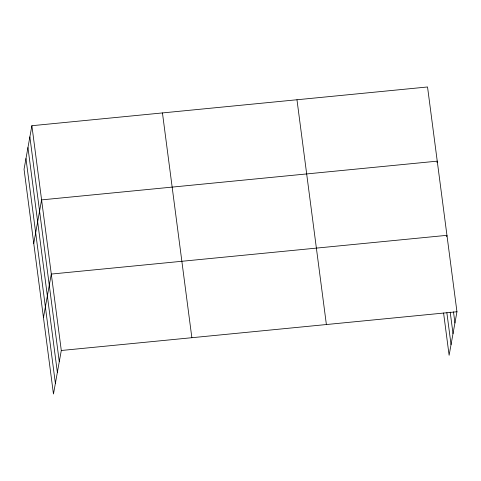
<?xml version="1.0" encoding="UTF-8"?>
<svg xmlns="http://www.w3.org/2000/svg" width="481" height="481" viewBox="0 0 481 481"><rect width="100%" height="100%" fill="white"/><g stroke="black" fill="none" stroke-linecap="round" stroke-linejoin="round"><path stroke-width="0.72" d="M31.884 125.709L24.05 169.246L53.463 394.023L61.297 350.493L31.884 125.709L427.537 86.977L456.95 311.754L449.116 355.291L443.584 312.999M33.754 243.422L41.588 199.886L437.241 161.153L436.995 162.554M43.464 317.598L51.293 274.068L446.951 235.329L446.699 236.73M61.297 350.493L456.95 311.754M453.481 311.826L454.936 322.955M450.198 312.109L453.018 333.628M446.861 312.716L451.04 344.618M296.969 99.759L326.383 324.537M162.452 112.927L191.859 337.71M29.87 136.911L59.277 361.688M27.946 147.577L57.359 372.36M25.968 158.574L55.381 383.351"/></g></svg>
